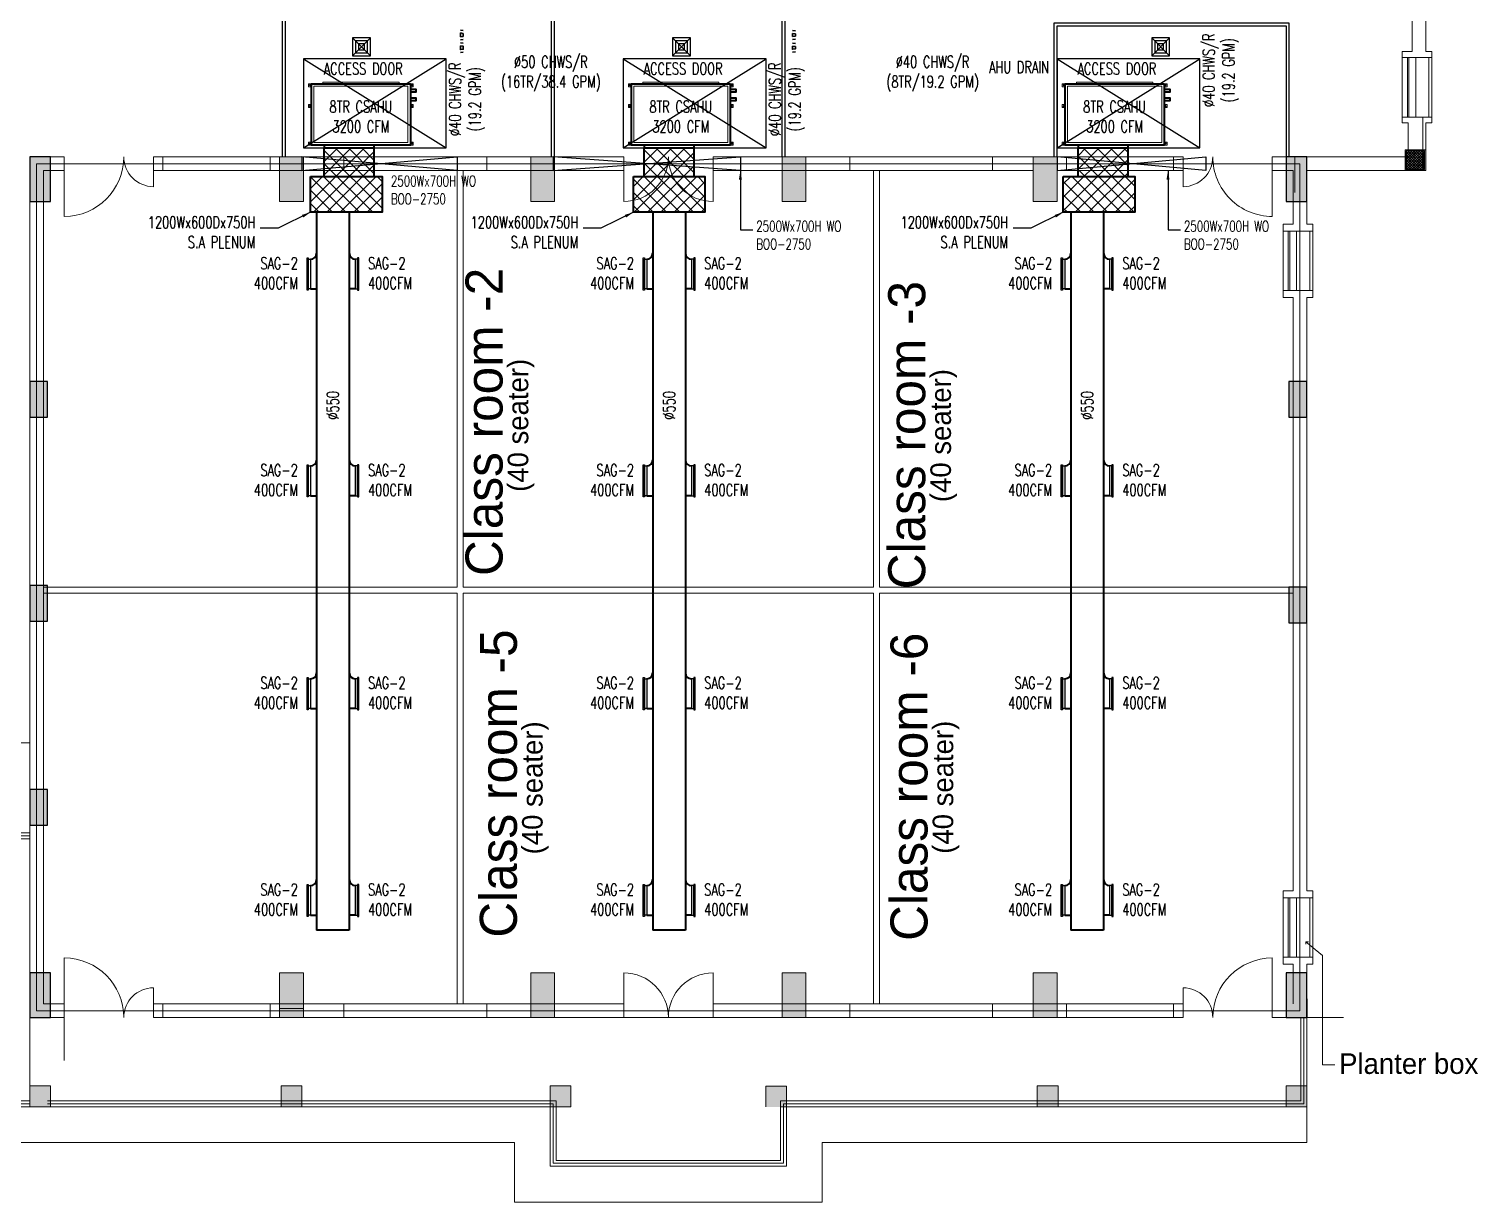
# Model space of a CAD drawing. Header units: millimetres. Extents: x -73373 to 66860, y 1067 to 86496.
# Drawn here: x -44344 to -19993, y 2181 to 21890 of the extents above; entities that cross this region are included whole.
import ezdxf

# ---------------------------------------------------------------- set-up
doc = ezdxf.new("R2010")
doc.units = ezdxf.units.MM
doc.header["$LTSCALE"] = 500
for name, pattern in [('1', [0]), ('DASHED', [19.05, 12.7, -6.35]), ('HIDDEN', [9.525, 6.35, -3.175]), ('HIDDEN2', [4.7625, 3.175, -1.5875])]:
    doc.linetypes.add(name, pattern=pattern)
doc.layers.get('0').update_dxf_attribs({"lineweight": 18})
for name, color, linetype, lineweight, true_color in [('101.VL-AC-SA', 7, 'Continuous', 40, 0x7f9fff), ('102.VL-AC-SA_TXT', 7, 'Continuous', 20, 0x0099cc), ('122.VL-AC-SPRT', 7, 'Continuous', 20, 0x994c4c), ('130.VL-AC-CHW_S_S', 3, 'Continuous', 35, 0x00ff00), ('131.VL-AC-CHW-S_R', 7, 'HIDDEN', 35, 0x3f7f5f), ('132.VL-AC-CHW-S_TXT', 7, 'Continuous', 20, 0x007f3f), ('601.VL-MEP-EQPT', 5, 'Continuous', 40, 0x0000ff), ('702.VL-RCP-AP', 1, 'Continuous', 25, 0xff0000), ('704.VL-RCP-RAT', 7, 'Continuous', 25, 0x0066cc), ('705.VL-RCP-SAT', 7, 'HIDDEN2', 25, 0x7fbfff), ('801.VL-BW-ACOSTIC', 7, 'Continuous', 13, 0x992600), ('COLUMN', 7, 'Continuous', 13, 0x848484), ('FURNIT', 7, 'Continuous', 13, 0x848484), ('STEPS', 7, 'Continuous', 13, 0x848484), ('STRUCTURES', 7, 'Continuous', 13, 0x848484), ('wall', 7, 'Continuous', 13, 0x848484), ('window', 7, 'Continuous', 13, 0x848484), ('window 2', 7, '1', 13, 0x848484)]:
    doc.layers.add(name, color=color, linetype=linetype, lineweight=lineweight, true_color=true_color)
doc.layers.add('cvl', color=7, linetype='Continuous')
doc.styles.add('QCADDimTextStyle', font='txt')
doc.styles.add('textstyle106', font='romans', dxfattribs={"width": 0.7})
doc.styles.add('textstyle107', font='romans', dxfattribs={"width": 0.7})
doc.styles.add('textstyle108', font='romans', dxfattribs={"width": 0.7})
doc.styles.add('textstyle109', font='romans', dxfattribs={"width": 0.7})
doc.styles.add('textstyle110', font='romans', dxfattribs={"width": 0.7})
doc.styles.add('textstyle111', font='romans', dxfattribs={"width": 0.7})
doc.styles.add('textstyle112', font='romans', dxfattribs={"width": 0.7})
doc.styles.add('textstyle113', font='romans', dxfattribs={"width": 0.7})
doc.styles.add('textstyle114', font='romans', dxfattribs={"width": 0.7})
doc.styles.add('textstyle115', font='romans', dxfattribs={"width": 0.7})
doc.styles.add('textstyle116', font='romans', dxfattribs={"width": 0.7})
doc.styles.add('textstyle117', font='romans', dxfattribs={"width": 0.7})
doc.styles.add('textstyle118', font='romans', dxfattribs={"width": 0.7})
doc.styles.add('textstyle119', font='romans', dxfattribs={"width": 0.7})
doc.styles.add('textstyle120', font='romans', dxfattribs={"width": 0.7})
doc.styles.add('textstyle121', font='romans', dxfattribs={"width": 0.7})
doc.styles.add('textstyle122', font='romans', dxfattribs={"width": 0.7})
doc.styles.add('textstyle123', font='romans', dxfattribs={"width": 0.7})
doc.styles.add('textstyle124', font='romans', dxfattribs={"width": 0.7})
doc.styles.add('textstyle125', font='romans', dxfattribs={"width": 0.7})
doc.styles.add('textstyle126', font='romans', dxfattribs={"width": 0.7})
doc.styles.add('textstyle127', font='romans', dxfattribs={"width": 0.7})
doc.styles.add('textstyle128', font='romans', dxfattribs={"width": 0.7})
doc.styles.add('textstyle129', font='romans', dxfattribs={"width": 0.7})
doc.styles.add('textstyle130', font='romans', dxfattribs={"width": 0.7})
doc.styles.add('textstyle131', font='romans', dxfattribs={"width": 0.7})
doc.styles.add('textstyle132', font='romans', dxfattribs={"width": 0.7})
doc.styles.add('textstyle161', font='')
doc.styles.add('textstyle162', font='')
doc.styles.add('textstyle163', font='')
doc.styles.add('textstyle164', font='')
doc.styles.add('textstyle167', font='')
doc.styles.add('textstyle168', font='')
doc.styles.add('textstyle169', font='')
doc.styles.add('textstyle170', font='')
doc.styles.add('textstyle199', font='')
doc.styles.add('textstyle239', font='romans', dxfattribs={"width": 0.7})
doc.styles.add('textstyle240', font='romans', dxfattribs={"width": 0.7})
doc.styles.add('textstyle242', font='romans', dxfattribs={"width": 0.7})
doc.styles.add('textstyle243', font='romans', dxfattribs={"width": 0.7})
doc.styles.add('textstyle245', font='romans', dxfattribs={"width": 0.7})
doc.styles.add('textstyle246', font='romans', dxfattribs={"width": 0.7})
doc.styles.add('textstyle279', font='romans', dxfattribs={"width": 0.7})
doc.styles.add('textstyle280', font='romans', dxfattribs={"width": 0.7})
doc.styles.add('textstyle281', font='romans', dxfattribs={"width": 0.7})
doc.styles.add('textstyle282', font='romans', dxfattribs={"width": 0.7})
doc.styles.add('textstyle283', font='romans', dxfattribs={"width": 0.7})
doc.styles.add('textstyle289', font='romans', dxfattribs={"width": 0.7})
doc.styles.add('textstyle290', font='romans', dxfattribs={"width": 0.7})
doc.styles.add('textstyle291', font='romans', dxfattribs={"width": 0.7})
doc.styles.add('textstyle309', font='romans', dxfattribs={"width": 0.7})
doc.styles.add('textstyle310', font='romans', dxfattribs={"width": 0.7})
doc.styles.add('textstyle311', font='romans', dxfattribs={"width": 0.7})
doc.styles.add('textstyle316', font='romans', dxfattribs={"width": 0.7})
doc.styles.get('textstyle161').set_extended_font_data('SuperFrench')
doc.styles.get('textstyle162').set_extended_font_data('SuperFrench')
doc.styles.get('textstyle163').set_extended_font_data('SuperFrench')
doc.styles.get('textstyle164').set_extended_font_data('SuperFrench')
doc.styles.get('textstyle167').set_extended_font_data('SuperFrench')
doc.styles.get('textstyle168').set_extended_font_data('SuperFrench')
doc.styles.get('textstyle169').set_extended_font_data('SuperFrench')
doc.styles.get('textstyle170').set_extended_font_data('SuperFrench')
doc.styles.get('textstyle199').set_extended_font_data('SuperFrench')
doc.dimstyles.new('QCADDimStyle', dxfattribs={"dimtxt": 200, "dimasz": 150, "dimexe": 50, "dimexo": 150, "dimgap": 40, "dimtad": 1, "dimtoh": 1, "dimdec": 4, "dimzin": 0, "dimdsep": 46, "dimtxsty": 'QCADDimTextStyle', "dimcen": 0.09, "dimadec": 0, "dimazin": 0, "dimtfac": 1, "dimtdec": 4, "dimtofl": 0, "dimtmove": 0, "dimatfit": 3, "dimfxl": 1, "dimtolj": 1, "dimtzin": 0, "dimarcsym": 0})

# ---------------------------------------------------------------- blocks, each defined once
blk = doc.blocks.new('A$C7364536D')
at = {"linetype": 'Continuous'}
blk.add_hatch(color=256, dxfattribs=at).paths.add_polyline_path([(750, 0), (750, 350), (0, 350), (0, 0)], flags=0)
at = {"layer": 'COLUMN', "linetype": 'Continuous', "lineweight": 25}
blk.add_lwpolyline([(750, 0), (750, 350), (0, 350), (0, 0)], close=True, dxfattribs=at)
blk = doc.blocks.new('A$C0D7B1491')
at = {"layer": 'wall', "linetype": 'Continuous'}
blk.add_hatch(color=256, dxfattribs=at).paths.add_polyline_path([(300, 600), (0, 600), (0, 0), (300, 0)], flags=0)
at = {"linetype": 'Continuous'}
blk.add_lwpolyline([(300, 600), (300, 0), (0, 0), (0, 600), (300, 600)], dxfattribs=at)
at = {"layer": 'COLUMN', "linetype": 'Continuous', "lineweight": 25}
blk.add_lwpolyline([(300, 600), (0, 600), (0, 0), (300, 0)], close=True, dxfattribs=at)
at = {"layer": 'COLUMN', "linetype": 'Continuous', "lineweight": 20}
blk.add_lwpolyline([(300, 600), (0, 600), (0, 0), (300, 0)], close=True, dxfattribs=at)
blk = doc.blocks.new('AH-3-08')
at = {"lineweight": 9}
for points in [[(-80, 61), (-30, 61), (-30, 111), (-80, 111)], [(270, 61), (320, 61), (320, 111), (270, 111)], [(900, 61), (950, 61), (950, 111), (900, 111)], [(-80, -1600), (-30, -1600), (-30, -1650), (-80, -1650)], [(270, -1600), (320, -1600), (320, -1650), (270, -1650)], [(900, -1600), (950, -1600), (950, -1650), (900, -1650)]]:
    blk.add_lwpolyline(points, close=True, dxfattribs=at)
for points in [[(-80, 61), (950, 61), (950, -1600), (-80, -1600)], [(16, 61), (56, 61), (56, 161), (16, 161)], [(164, 61), (204, 61), (204, 161), (164, 161)], [(950, -1385), (1000, -1385), (1000, -545), (950, -545)]]:
    blk.add_lwpolyline(points, close=True)
at = {"lineweight": 5}
blk.add_lwpolyline([(-40, 21), (910, 21), (910, -1560), (-40, -1560)], close=True, dxfattribs=at)
at = {"color": 253, "lineweight": 5, "true_color": 0xadadad}
blk.add_lwpolyline([(-105, -129), (-80, -129), (-80, -1410), (-105, -1410)], close=True, dxfattribs=at)
at = {"lineweight": 9}
for centre in [(-55, 86), (295, 86), (925, 86), (-55, -1625), (295, -1625), (925, -1625)]:
    blk.add_circle(centre, 9.49, dxfattribs=at)
blk = doc.blocks.new('SAD12')
for p, q in [((150, 150), (-150, -150)), ((-150, 150), (150, -150))]:
    blk.add_line(p, q)
blk.add_lwpolyline([(-150, -150), (150, -150), (150, 150), (-150, 150)], close=True)
at = {"color": 5, "true_color": 0x0000ff}
for points in [[(-100, -100), (100, -100), (100, 100), (-100, 100)], [(-50, -50), (50, -50), (50, 50), (-50, 50)]]:
    blk.add_lwpolyline(points, close=True, dxfattribs=at)

msp = doc.modelspace()

# ---------------------------------------------------------------- hatches: boundary and pattern name
at = {"linetype": 'Continuous', "lineweight": 13}
for points in [[(-40133, 19741), (-39733, 19741), (-39733, 18991), (-40133, 18991)], [(-35911, 19741), (-35511, 19741), (-35511, 18991), (-35911, 18991)], [(-31689, 19741), (-31289, 19741), (-31289, 18991), (-31689, 18991)], [(-27467, 19741), (-27067, 19741), (-27067, 18991), (-27467, 18991)], [(-40133, 6031), (-39733, 6031), (-39733, 5281), (-40133, 5281)], [(-35911, 6031), (-35511, 6031), (-35511, 5281), (-35911, 5281)], [(-31689, 6031), (-31289, 6031), (-31289, 5281), (-31689, 5281)], [(-27467, 6031), (-27067, 6031), (-27067, 5281), (-27467, 5281)]]:
    msp.add_hatch(color=256, dxfattribs=at).paths.add_polyline_path(points, flags=0)
at = {"layer": '801.VL-BW-ACOSTIC'}
h = msp.add_hatch(dxfattribs=at)
h.set_pattern_fill('ANSI37', color=256, scale=50, style=0, pattern_type=0)
h.paths.add_polyline_path([(-39381, 19891), (-38541, 19891), (-38541, 19411), (-39381, 19411)], flags=0)
h.paths.add_polyline_path([(-39611, 19411), (-38411, 19411), (-38411, 18811), (-39611, 18811)], flags=0)
h = msp.add_hatch(dxfattribs=at)
h.set_pattern_fill('ANSI37', color=256, scale=50, style=0, pattern_type=0)
h.paths.add_polyline_path([(-34006, 19891), (-33166, 19891), (-33166, 19411), (-34006, 19411)], flags=0)
h.paths.add_polyline_path([(-34186, 19411), (-32986, 19411), (-32986, 18811), (-34186, 18811)], flags=0)
h = msp.add_hatch(dxfattribs=at)
h.set_pattern_fill('ANSI37', color=256, scale=50, style=0, pattern_type=0)
h.paths.add_polyline_path([(-25762, 19411), (-26962, 19411), (-26962, 18811), (-25762, 18811)], flags=0)
h.paths.add_polyline_path([(-25875, 19891), (-26715, 19891), (-26715, 19411), (-25875, 19411)], flags=0)
at = {"layer": 'STRUCTURES', "linetype": 'Continuous', "lineweight": 13}
h = msp.add_hatch(color=256, dxfattribs=at)
h.paths.add_polyline_path([(-20870, 19861), (-20870, 19511), (-21220, 19511), (-21220, 19811), (-21220, 19861), (-21220, 19861)], flags=0)
h.paths.add_polyline_path([(-21220, 19861), (-21220, 19861), (-20920, 19861), (-20920, 19861)], flags=0)
h.paths.add_polyline_path([(-21120, 19511), (-21120, 19511), (-21180, 19511), (-21180, 19511)], flags=0)
h = msp.add_hatch(dxfattribs=at)
h.set_pattern_fill('ANSI37', color=256, scale=250, style=0, pattern_type=0)
h.set_pattern_definition([(45, (-1435548.878, 403035.93), (-22.0970869, 22.0970869), []), (135, (-1435548.878, 403035.93), (-22.0970869, -22.0970869), [])])
h.paths.add_polyline_path([(-20890, 19841), (-21200, 19841), (-21200, 19531), (-20890, 19531)], flags=0)
h = msp.add_hatch(dxfattribs=at)
h.set_pattern_fill('ANSI37', color=256, scale=250, style=0, pattern_type=0)
h.set_pattern_definition([(45, (-1435548.88, 403035.786), (-22.0970869, 22.0970869), []), (135, (-1435548.88, 403035.786), (-22.0970869, -22.0970869), [])])
h.paths.add_polyline_path([(-20890, 19841), (-21200, 19841), (-21200, 19531), (-20890, 19531)], flags=0)
h = msp.add_hatch(color=256, dxfattribs=at)
h.paths.add_polyline_path([(-43980, 4131), (-43980, 3781), (-44330, 3781), (-44330, 4081), (-44330, 4131), (-44330, 4131)], flags=0)
h.paths.add_polyline_path([(-44330, 4131), (-44330, 4131), (-44030, 4131), (-44030, 4131)], flags=0)
h.paths.add_polyline_path([(-44230, 3781), (-44230, 3781), (-44290, 3781), (-44290, 3781)], flags=0)
h = msp.add_hatch(color=256, dxfattribs=at)
h.paths.add_polyline_path([(-39758, 4131), (-39758, 3781), (-40108, 3781), (-40108, 4081), (-40108, 4131), (-40108, 4131)], flags=0)
h.paths.add_polyline_path([(-40108, 4131), (-40108, 4131), (-39808, 4131), (-39808, 4131)], flags=0)
h.paths.add_polyline_path([(-40008, 3781), (-40008, 3781), (-40068, 3781), (-40068, 3781)], flags=0)
h = msp.add_hatch(color=256, dxfattribs=at)
h.paths.add_polyline_path([(-35236, 4131), (-35236, 3781), (-35586, 3781), (-35586, 4081), (-35586, 4131), (-35586, 4131)], flags=0)
h.paths.add_polyline_path([(-35586, 4131), (-35586, 4131), (-35286, 4131), (-35286, 4131)], flags=0)
h.paths.add_polyline_path([(-35486, 3781), (-35486, 3781), (-35546, 3781), (-35546, 3781)], flags=0)
h = msp.add_hatch(color=256, dxfattribs=at)
h.paths.add_polyline_path([(-31614, 4130), (-31614, 3780), (-31964, 3780), (-31964, 4080), (-31964, 4130), (-31964, 4130)], flags=0)
h.paths.add_polyline_path([(-31964, 4130), (-31964, 4130), (-31664, 4130), (-31664, 4130)], flags=0)
h.paths.add_polyline_path([(-31864, 3780), (-31864, 3781), (-31924, 3781), (-31924, 3780)], flags=0)
h = msp.add_hatch(color=256, dxfattribs=at)
h.paths.add_polyline_path([(-27050, 4131), (-27050, 3781), (-27400, 3781), (-27400, 4081), (-27400, 4131), (-27400, 4131)], flags=0)
h.paths.add_polyline_path([(-27400, 4131), (-27400, 4131), (-27100, 4131), (-27100, 4131)], flags=0)
h.paths.add_polyline_path([(-27300, 3781), (-27300, 3781), (-27360, 3781), (-27360, 3781)], flags=0)
h = msp.add_hatch(color=256, dxfattribs=at)
h.paths.add_polyline_path([(-22870, 4131), (-22870, 3781), (-23220, 3781), (-23220, 4081), (-23220, 4131), (-23220, 4131)], flags=0)
h.paths.add_polyline_path([(-23220, 4131), (-23220, 4131), (-22920, 4131), (-22920, 4131)], flags=0)
h.paths.add_polyline_path([(-23120, 3781), (-23120, 3781), (-23180, 3781), (-23180, 3781)], flags=0)
at = {"layer": 'window', "lineweight": 13}
for points in [[(-20870, 19861), (-21220, 19861), (-21220, 19511), (-20870, 19511)], [(-43980, 4131), (-44330, 4131), (-44330, 3781), (-43980, 3781)], [(-39758, 4131), (-40108, 4131), (-40108, 3781), (-39758, 3781)], [(-35236, 4131), (-35586, 4131), (-35586, 3781), (-35236, 3781)], [(-31614, 4130), (-31964, 4130), (-31964, 3780), (-31614, 3780)], [(-27050, 4131), (-27400, 4131), (-27400, 3781), (-27050, 3781)], [(-22870, 4131), (-23220, 4131), (-23220, 3781), (-22870, 3781)]]:
    msp.add_hatch(color=256, dxfattribs=at).paths.add_polyline_path(points, flags=0)

# ---------------------------------------------------------------- linework, layer by layer
at = {"linetype": 'Continuous', "lineweight": 13}
for p, q in [((-43750, 19741), (-43750, 18741)), ((-42250, 19741), (-42250, 19241)), ((-34349, 19741), (-34349, 18991)), ((-32849, 19741), (-32849, 18991)), ((-24950, 19741), (-24950, 19241)), ((-23450, 19741), (-23450, 18741)), ((-22870, 19741), (-22870, 19424)), ((-43750, 5281), (-43750, 6281)), ((-23450, 5281), (-23450, 6281)), ((-34349, 5281), (-34349, 6031)), ((-32849, 5281), (-32849, 6031)), ((-42250, 5281), (-42250, 5781)), ((-24950, 5281), (-24950, 5781)), ((-22863, 5279), (-22864, 5596))]:
    msp.add_line(p, q, dxfattribs=at)
for centre, radius, start, end in [((-43750, 19741), 1000, 270, 0), ((-42250, 19741), 500, 180, 270), ((-34349, 19741), 750, 270, 0), ((-32849, 19741), 750, 180, 270), ((-24950, 19741), 500, 270.0016, 0.0016), ((-23450, 19741), 1000, 180.0016, 270.0016), ((-43750, 5281), 1000, 0, 90), ((-23450, 5281), 1000, 89.9984, 179.9984), ((-34349, 5281), 750, 0, 90), ((-32849, 5281), 750, 90, 180), ((-42250, 5281), 500, 90, 180), ((-24950, 5281), 500, 359.9984, 89.9984)]:
    msp.add_arc(centre, radius, start, end, dxfattribs=at)
at = {"layer": '101.VL-AC-SA'}
for p, q in [((-39381, 19411), (-39381, 19891)), ((-38541, 19411), (-38541, 19891)), ((-34006, 19411), (-34006, 19891)), ((-33166, 19411), (-33166, 19891)), ((-26715, 19411), (-26715, 19891)), ((-25875, 19411), (-25875, 19891)), ((-39511, 18811), (-39511, 6748)), ((-38961, 18811), (-38961, 6748)), ((-33861, 18811), (-33861, 6748)), ((-33311, 18811), (-33311, 6748)), ((-26836, 18811), (-26836, 6748)), ((-26286, 18811), (-26286, 6748)), ((-39611, 17523), (-39511, 17523)), ((-38861, 17523), (-38961, 17523)), ((-33961, 17523), (-33861, 17523)), ((-33211, 17523), (-33311, 17523)), ((-26936, 17523), (-26836, 17523)), ((-26186, 17523), (-26286, 17523)), ((-39611, 14048), (-39511, 14048)), ((-38861, 14048), (-38961, 14048)), ((-33961, 14048), (-33861, 14048)), ((-33211, 14048), (-33311, 14048)), ((-26936, 14048), (-26836, 14048)), ((-26186, 14048), (-26286, 14048)), ((-39611, 10473), (-39511, 10473)), ((-38861, 10473), (-38961, 10473)), ((-33961, 10473), (-33861, 10473)), ((-33211, 10473), (-33311, 10473)), ((-26936, 10473), (-26836, 10473)), ((-26186, 10473), (-26286, 10473)), ((-39611, 6998), (-39511, 6998)), ((-38861, 6998), (-38961, 6998)), ((-33961, 6998), (-33861, 6998)), ((-33211, 6998), (-33311, 6998)), ((-26936, 6998), (-26836, 6998)), ((-26186, 6998), (-26286, 6998)), ((-38961, 6748), (-39511, 6748)), ((-33311, 6748), (-33861, 6748)), ((-26286, 6748), (-26836, 6748))]:
    msp.add_line(p, q, dxfattribs=at)
for points in [[(-39611, 19411), (-38411, 19411), (-38411, 18811), (-39611, 18811)], [(-34186, 19411), (-32986, 19411), (-32986, 18811), (-34186, 18811)], [(-26962, 19411), (-25762, 19411), (-25762, 18811), (-26962, 18811)]]:
    msp.add_lwpolyline(points, close=True, dxfattribs=at)
for centre, start, end in [((-39611, 18123), 270, 0), ((-38861, 18123), 180, 270), ((-33961, 18123), 270, 0), ((-33211, 18123), 180, 270), ((-26936, 18123), 270, 0), ((-26186, 18123), 180, 270), ((-39611, 14648), 270, 0), ((-38861, 14648), 180, 270), ((-33961, 14648), 270, 0), ((-33211, 14648), 180, 270), ((-26936, 14648), 270, 0), ((-26186, 14648), 180, 270), ((-39611, 11073), 270, 0), ((-38861, 11073), 180, 270), ((-33961, 11073), 270, 0), ((-33211, 11073), 180, 270), ((-26936, 11073), 270, 0), ((-26186, 11073), 180, 270), ((-39611, 7598), 270, 0), ((-38861, 7598), 180, 270), ((-33961, 7598), 270, 0), ((-33211, 7598), 180, 270), ((-26936, 7598), 270, 0), ((-26186, 7598), 180, 270)]:
    msp.add_arc(centre, 100, start, end, dxfattribs=at)
at = {"layer": '130.VL-AC-CHW_S_S', "color": 253, "true_color": 0xadadad}
for p, q in [((-37095, 21658), (-37045, 21650)), ((-37095, 21493), (-37045, 21500)), ((-31515, 21650), (-31465, 21645)), ((-31515, 21500), (-31465, 21505))]:
    msp.add_line(p, q, dxfattribs=at)
at = {"layer": '130.VL-AC-CHW_S_S'}
for points in [[(-37095, 21608), (-37095, 21543), (-37045, 21550), (-37045, 21600)], [(-31515, 21600), (-31515, 21550), (-31465, 21555), (-31465, 21595)]]:
    msp.add_lwpolyline(points, close=True, dxfattribs=at)
at = {"layer": '131.VL-AC-CHW-S_R', "color": 253, "true_color": 0xadadad}
for p, q in [((-37095, 21873), (-37045, 21865)), ((-37095, 21708), (-37045, 21715)), ((-31515, 21865), (-31465, 21860)), ((-31515, 21715), (-31465, 21720))]:
    msp.add_line(p, q, dxfattribs=at)
at = {"layer": '131.VL-AC-CHW-S_R'}
for points in [[(-37095, 21823), (-37095, 21758), (-37045, 21765), (-37045, 21815)], [(-31515, 21815), (-31515, 21765), (-31465, 21770), (-31465, 21810)]]:
    msp.add_lwpolyline(points, close=True, dxfattribs=at)
at = {"layer": '702.VL-RCP-AP'}
for p, q in [((-39733, 19891), (-37333, 21391)), ((-39733, 21391), (-37333, 19891)), ((-34358, 19891), (-31958, 21391)), ((-34358, 21391), (-31958, 19891)), ((-27067, 19891), (-24667, 21391)), ((-27067, 21391), (-24667, 19891))]:
    msp.add_line(p, q, dxfattribs=at)
for points in [[(-39733, 19891), (-37333, 19891), (-37333, 21391), (-39733, 21391)], [(-34358, 19891), (-31958, 19891), (-31958, 21391), (-34358, 21391)], [(-27067, 19891), (-24667, 19891), (-24667, 21391), (-27067, 21391)]]:
    msp.add_lwpolyline(points, close=True, dxfattribs=at)
at = {"layer": '705.VL-RCP-SAT'}
for points in [[(-39651, 17503), (-39671, 17503), (-39671, 18043), (-39651, 18043)], [(-39611, 17523), (-39651, 17523), (-39651, 18023), (-39611, 18023)], [(-38861, 17523), (-38821, 17523), (-38821, 18023), (-38861, 18023)], [(-38821, 17503), (-38801, 17503), (-38801, 18043), (-38821, 18043)], [(-34001, 17503), (-34021, 17503), (-34021, 18043), (-34001, 18043)], [(-33961, 17523), (-34001, 17523), (-34001, 18023), (-33961, 18023)], [(-33211, 17523), (-33171, 17523), (-33171, 18023), (-33211, 18023)], [(-33171, 17503), (-33151, 17503), (-33151, 18043), (-33171, 18043)], [(-26976, 17503), (-26996, 17503), (-26996, 18043), (-26976, 18043)], [(-26936, 17523), (-26976, 17523), (-26976, 18023), (-26936, 18023)], [(-26186, 17523), (-26146, 17523), (-26146, 18023), (-26186, 18023)], [(-26146, 17503), (-26126, 17503), (-26126, 18043), (-26146, 18043)], [(-39651, 14028), (-39671, 14028), (-39671, 14568), (-39651, 14568)], [(-39611, 14048), (-39651, 14048), (-39651, 14548), (-39611, 14548)], [(-38861, 14048), (-38821, 14048), (-38821, 14548), (-38861, 14548)], [(-38821, 14028), (-38801, 14028), (-38801, 14568), (-38821, 14568)], [(-34001, 14028), (-34021, 14028), (-34021, 14568), (-34001, 14568)], [(-33961, 14048), (-34001, 14048), (-34001, 14548), (-33961, 14548)], [(-33211, 14048), (-33171, 14048), (-33171, 14548), (-33211, 14548)], [(-33171, 14028), (-33151, 14028), (-33151, 14568), (-33171, 14568)], [(-26976, 14028), (-26996, 14028), (-26996, 14568), (-26976, 14568)], [(-26936, 14048), (-26976, 14048), (-26976, 14548), (-26936, 14548)], [(-26186, 14048), (-26146, 14048), (-26146, 14548), (-26186, 14548)], [(-26146, 14028), (-26126, 14028), (-26126, 14568), (-26146, 14568)], [(-39651, 10453), (-39671, 10453), (-39671, 10993), (-39651, 10993)], [(-39611, 10473), (-39651, 10473), (-39651, 10973), (-39611, 10973)], [(-38861, 10473), (-38821, 10473), (-38821, 10973), (-38861, 10973)], [(-38821, 10453), (-38801, 10453), (-38801, 10993), (-38821, 10993)], [(-34001, 10453), (-34021, 10453), (-34021, 10993), (-34001, 10993)], [(-33961, 10473), (-34001, 10473), (-34001, 10973), (-33961, 10973)], [(-33211, 10473), (-33171, 10473), (-33171, 10973), (-33211, 10973)], [(-33171, 10453), (-33151, 10453), (-33151, 10993), (-33171, 10993)], [(-26976, 10453), (-26996, 10453), (-26996, 10993), (-26976, 10993)], [(-26936, 10473), (-26976, 10473), (-26976, 10973), (-26936, 10973)], [(-26186, 10473), (-26146, 10473), (-26146, 10973), (-26186, 10973)], [(-26146, 10453), (-26126, 10453), (-26126, 10993), (-26146, 10993)], [(-39651, 6978), (-39671, 6978), (-39671, 7518), (-39651, 7518)], [(-39611, 6998), (-39651, 6998), (-39651, 7498), (-39611, 7498)], [(-38861, 6998), (-38821, 6998), (-38821, 7498), (-38861, 7498)], [(-38821, 6978), (-38801, 6978), (-38801, 7518), (-38821, 7518)], [(-34001, 6978), (-34021, 6978), (-34021, 7518), (-34001, 7518)], [(-33961, 6998), (-34001, 6998), (-34001, 7498), (-33961, 7498)], [(-33211, 6998), (-33171, 6998), (-33171, 7498), (-33211, 7498)], [(-33171, 6978), (-33151, 6978), (-33151, 7518), (-33171, 7518)], [(-26976, 6978), (-26996, 6978), (-26996, 7518), (-26976, 7518)], [(-26936, 6998), (-26976, 6998), (-26976, 7498), (-26936, 7498)], [(-26186, 6998), (-26146, 6998), (-26146, 7498), (-26186, 7498)], [(-26146, 6978), (-26126, 6978), (-26126, 7518), (-26146, 7518)]]:
    msp.add_lwpolyline(points, close=True, dxfattribs=at)
at = {"layer": 'cvl'}
for p, q in [((-40083, 19741), (-40083, 22141)), ((-40033, 19741), (-40033, 22141)), ((-35561, 19741), (-35561, 22141)), ((-35511, 19741), (-35511, 22141)), ((-31689, 19741), (-31689, 22141)), ((-31639, 19741), (-31639, 22141))]:
    msp.add_line(p, q, dxfattribs=at)
for points in [[(-27117, 19741), (-27117, 21991), (-23170, 21991), (-23170, 19741)], [(-27067, 19741), (-27067, 21941), (-23220, 21941), (-23220, 19741)]]:
    msp.add_lwpolyline(points, dxfattribs=at)
at = {"layer": 'cvl', "linetype": 'DASHED'}
for points in [[(-39758, 19741), (-39758, 19511), (-37150, 19741), (-37150, 19511)], [(-35536, 19741), (-35536, 19511), (-32389, 19741), (-32389, 19511)], [(-27067, 19741), (-27067, 19511), (-24567, 19741), (-24567, 19511)]]:
    msp.add_lwpolyline(points, close=True, dxfattribs=at)
at = {"layer": 'FURNIT', "linetype": 'Continuous', "lineweight": 13}
for p, q in [((-21264, 21411), (-21034, 21411)), ((-21034, 21411), (-21149, 21411)), ((-21270, 20314), (-21270, 20411)), ((-21270, 20411), (-21100, 20411)), ((-20870, 19511), (-20870, 20314)), ((-22870, 19741), (-22870, 18611)), ((-22770, 17496), (-22870, 17496)), ((-22889, 6552), (-22609, 6323)), ((-22889, 6552), (-22844, 6552)), ((-22844, 6552), (-22889, 6552)), ((-22889, 6552), (-22889, 6516)), ((-22770, 6294), (-22870, 6294)), ((-22870, 5281), (-22870, 6179)), ((-22609, 6323), (-22609, 4487)), ((-22609, 4487), (-22398, 4487))]:
    msp.add_line(p, q, dxfattribs=at)
for points in [[(-20820, 21411), (-20820, 20411)], [(-20770, 21411), (-20770, 20411)], [(-22820, 18496), (-22820, 17496)], [(-22770, 18496), (-22770, 17496)], [(-22870, 17381), (-22870, 7409)], [(-22820, 7294), (-22820, 6294)], [(-22770, 7294), (-22770, 6294)]]:
    msp.add_lwpolyline(points, dxfattribs=at)
at = {"layer": 'STEPS', "linetype": 'Continuous', "lineweight": 13}
for p, q in [((-20920, 19511), (-20920, 20411)), ((-22863, 5279), (-22255, 5279))]:
    msp.add_line(p, q, dxfattribs=at)
at = {"layer": 'STRUCTURES', "linetype": 'Continuous', "lineweight": 13}
for p, q in [((-43980, 19741), (-43750, 19741)), ((-23220, 19741), (-23450, 19741)), ((-21220, 19861), (-20920, 19861)), ((-20920, 19861), (-21220, 19861)), ((-20920, 19861), (-21220, 19861)), ((-21220, 19861), (-20920, 19861)), ((-20870, 19861), (-21220, 19861)), ((-21220, 19861), (-21220, 19511)), ((-20870, 19861), (-21220, 19861)), ((-21220, 19511), (-21220, 19811)), ((-21220, 19811), (-21220, 19511)), ((-21220, 19811), (-21220, 19511)), ((-21220, 19511), (-21220, 19811)), ((-20890, 19841), (-21200, 19841)), ((-21200, 19841), (-21200, 19531)), ((-20890, 19531), (-20890, 19841)), ((-20870, 19511), (-20870, 19861)), ((-20870, 19511), (-20870, 19861)), ((-20870, 19811), (-20870, 19511)), ((-20870, 19511), (-20870, 19811)), ((-20870, 19511), (-20870, 19811)), ((-20870, 19811), (-20870, 19511)), ((-20870, 19811), (-20870, 19511)), ((-20870, 19511), (-20870, 19811)), ((-20870, 19511), (-20870, 19811)), ((-20870, 19811), (-20870, 19511)), ((-21220, 19511), (-20870, 19511)), ((-20920, 19511), (-21220, 19511)), ((-21220, 19511), (-20920, 19511)), ((-21220, 19511), (-20920, 19511)), ((-21220, 19511), (-20920, 19511)), ((-20920, 19511), (-21220, 19511)), ((-21220, 19511), (-20920, 19511)), ((-21220, 19511), (-20870, 19511)), ((-21200, 19531), (-20890, 19531)), ((-21180, 19511), (-21120, 19511)), ((-21180, 19511), (-21120, 19511)), ((-21180, 19511), (-21120, 19511)), ((-21180, 19511), (-21120, 19511)), ((-21117, 19511), (-21087, 19511)), ((-21117, 19511), (-21087, 19511)), ((-43750, 5281), (-43750, 4556)), ((-35711, 5281), (-31489, 5281)), ((-31489, 5281), (-33600, 5281)), ((-23220, 5281), (-23450, 5281)), ((-44330, 4131), (-44030, 4131)), ((-44030, 4131), (-44330, 4131)), ((-44030, 4131), (-44330, 4131)), ((-44330, 4131), (-44030, 4131)), ((-43980, 4131), (-44330, 4131)), ((-44330, 4131), (-44330, 3781)), ((-43980, 3781), (-43980, 4131)), ((-43980, 4081), (-43980, 3781)), ((-43980, 3781), (-43980, 4081)), ((-43980, 3781), (-43980, 4081)), ((-43980, 4081), (-43980, 3781)), ((-40108, 4131), (-39808, 4131)), ((-39808, 4131), (-40108, 4131)), ((-39808, 4131), (-40108, 4131)), ((-40108, 4131), (-39808, 4131)), ((-39758, 4131), (-40108, 4131)), ((-40108, 4131), (-40108, 3781)), ((-39758, 3781), (-39758, 4131)), ((-35236, 4131), (-35586, 4131)), ((-35586, 4131), (-35586, 3781)), ((-35586, 3781), (-35586, 4081)), ((-35586, 4081), (-35586, 3781)), ((-35586, 4081), (-35586, 3781)), ((-35586, 3781), (-35586, 4081)), ((-35236, 3781), (-35236, 4131)), ((-35236, 4081), (-35236, 3781)), ((-35236, 3781), (-35236, 4081)), ((-35236, 3781), (-35236, 4081)), ((-35236, 4081), (-35236, 3781)), ((-31964, 4130), (-31664, 4130)), ((-31664, 4130), (-31964, 4130)), ((-31664, 4130), (-31964, 4130)), ((-31964, 4130), (-31664, 4130)), ((-31614, 4130), (-31964, 4130)), ((-31964, 4130), (-31964, 3780)), ((-31964, 3780), (-31964, 4080)), ((-31964, 4080), (-31964, 3780)), ((-31964, 4080), (-31964, 3780)), ((-31964, 3780), (-31964, 4080)), ((-31614, 3780), (-31614, 4130)), ((-31614, 4080), (-31614, 3780)), ((-31614, 3780), (-31614, 4080)), ((-31614, 3780), (-31614, 4080)), ((-31614, 4080), (-31614, 3780)), ((-27400, 4131), (-27100, 4131)), ((-27100, 4131), (-27400, 4131)), ((-27100, 4131), (-27400, 4131)), ((-27400, 4131), (-27100, 4131)), ((-27050, 4131), (-27400, 4131)), ((-27400, 4131), (-27400, 3781)), ((-27400, 3781), (-27400, 4081)), ((-27400, 4081), (-27400, 3781)), ((-27400, 4081), (-27400, 3781)), ((-27400, 3781), (-27400, 4081)), ((-27050, 3781), (-27050, 4131)), ((-27050, 4081), (-27050, 3781)), ((-27050, 3781), (-27050, 4081)), ((-27050, 3781), (-27050, 4081)), ((-27050, 4081), (-27050, 3781)), ((-23220, 4131), (-22920, 4131)), ((-22920, 4131), (-23220, 4131)), ((-22920, 4131), (-23220, 4131)), ((-23220, 4131), (-22920, 4131)), ((-22870, 4131), (-23220, 4131)), ((-23220, 4131), (-23220, 3781)), ((-23220, 3781), (-23220, 4081)), ((-23220, 4081), (-23220, 3781)), ((-23220, 4081), (-23220, 3781)), ((-23220, 3781), (-23220, 4081)), ((-44330, 3781), (-43980, 3781)), ((-35286, 3781), (-35586, 3781)), ((-35586, 3781), (-35286, 3781)), ((-35586, 3781), (-35286, 3781)), ((-35586, 3781), (-35286, 3781)), ((-35286, 3781), (-35586, 3781)), ((-35586, 3781), (-35286, 3781)), ((-35586, 3781), (-35236, 3781)), ((-31707, 3781), (-31664, 3781)), ((-31664, 3780), (-31707, 3780)), ((-31707, 3780), (-31664, 3780)), ((-31707, 3780), (-31664, 3780)), ((-31664, 3780), (-31707, 3780)), ((-31707, 3780), (-31664, 3780)), ((-31707, 3780), (-31614, 3780)), ((-31667, 3781), (-31607, 3781)), ((-31667, 3781), (-31607, 3781)), ((-31667, 3781), (-31607, 3781)), ((-31667, 3781), (-31607, 3781)), ((-27100, 3781), (-27400, 3781)), ((-27400, 3781), (-27100, 3781)), ((-27400, 3781), (-27100, 3781)), ((-27400, 3781), (-27100, 3781)), ((-27100, 3781), (-27400, 3781)), ((-27400, 3781), (-27100, 3781)), ((-27400, 3781), (-27050, 3781)), ((-22920, 3781), (-23220, 3781)), ((-23220, 3781), (-22920, 3781)), ((-23220, 3781), (-22920, 3781)), ((-23220, 3781), (-22920, 3781)), ((-22920, 3781), (-23220, 3781)), ((-23220, 3781), (-22920, 3781)), ((-23220, 3781), (-22870, 3781))]:
    msp.add_line(p, q, dxfattribs=at)
for points in [[(-39733, 19741), (-40133, 19741), (-40133, 18991), (-39733, 18991)], [(-35511, 19741), (-35911, 19741), (-35911, 18991), (-35511, 18991)], [(-31289, 19741), (-31689, 19741), (-31689, 18991), (-31289, 18991)], [(-27067, 19741), (-27467, 19741), (-27467, 18991), (-27067, 18991)], [(-21220, 19511), (-20870, 19511), (-20870, 19861), (-21220, 19861)], [(-21220, 19511), (-20870, 19511), (-20870, 19861), (-21220, 19861)], [(-20870, 19511), (-21220, 19511), (-21220, 19861), (-20870, 19861)], [(-20870, 19511), (-20870, 19861), (-21220, 19861), (-21220, 19511)], [(-39733, 6031), (-40133, 6031), (-40133, 5281), (-39733, 5281)], [(-40133, 6031), (-39733, 6031), (-39733, 5281), (-40133, 5281)], [(-35511, 6031), (-35911, 6031), (-35911, 5281), (-35511, 5281)], [(-31289, 6031), (-31689, 6031), (-31689, 5281), (-31289, 5281)], [(-27067, 6031), (-27467, 6031), (-27467, 5281), (-27067, 5281)], [(-40108, 4131), (-39758, 4131), (-39758, 3781), (-40108, 3781)]]:
    msp.add_lwpolyline(points, close=True, dxfattribs=at)
at = {"layer": 'wall', "linetype": 'Continuous', "lineweight": 13}
for p, q in [((-21100, 21511), (-21100, 22528)), ((-20870, 21511), (-20870, 22528)), ((-21270, 21411), (-21270, 21511)), ((-21270, 21511), (-21100, 21511)), ((-20770, 21511), (-20870, 21511)), ((-20770, 21411), (-20770, 21511)), ((-21100, 21411), (-21270, 21411)), ((-21100, 21411), (-20870, 21411)), ((-20870, 21411), (-20770, 21411)), ((-21270, 20411), (-20870, 20411)), ((-21270, 20311), (-21270, 20411)), ((-21270, 20311), (-21170, 20311)), ((-21170, 19811), (-21170, 20311)), ((-20770, 20411), (-20870, 20411)), ((-20870, 19511), (-20870, 20314)), ((-20870, 20311), (-20870, 20314)), ((-20870, 20311), (-20770, 20311)), ((-20770, 20311), (-20770, 20411)), ((-44330, 19741), (-43750, 19741)), ((-44330, 19141), (-44330, 19741)), ((-44330, 19741), (-44330, 19591)), ((-43750, 19741), (-43750, 19141)), ((-42092, 19741), (-42250, 19741)), ((-42250, 19741), (-42250, 19511)), ((-42092, 19511), (-42092, 19741)), ((-42092, 19741), (-42092, 19511)), ((-40133, 19741), (-40292, 19741)), ((-40292, 19741), (-40292, 19511)), ((-40292, 19741), (-40292, 19511)), ((-39050, 19741), (-39050, 19511)), ((-36650, 19741), (-36650, 19511)), ((-30550, 19741), (-30550, 19511)), ((-28150, 19741), (-28150, 19511)), ((-26909, 19741), (-26909, 19511)), ((-25109, 19741), (-24950, 19741)), ((-25109, 19511), (-25109, 19741)), ((-25109, 19741), (-25109, 19511)), ((-24950, 19741), (-24950, 19511)), ((-23450, 19741), (-22870, 19741)), ((-23450, 19741), (-23450, 19141)), ((-23070, 19741), (-23070, 19141)), ((-22870, 19741), (-22870, 19141)), ((-22870, 19741), (-21170, 19741)), ((-42250, 19511), (-42092, 19511)), ((-40292, 19511), (-40133, 19511)), ((-37150, 12511), (-37150, 19511)), ((-37050, 12511), (-37050, 19511)), ((-30150, 12511), (-30150, 19511)), ((-30050, 12511), (-30050, 19511)), ((-24950, 19511), (-25109, 19511)), ((-22870, 19511), (-20870, 19511)), ((-23270, 18496), (-23270, 18611)), ((-23270, 18611), (-23100, 18611)), ((-22770, 18611), (-22870, 18611)), ((-22770, 18496), (-22770, 18611)), ((-23100, 18496), (-23270, 18496)), ((-22870, 18496), (-23100, 18496)), ((-22870, 18496), (-22770, 18496)), ((-23100, 17496), (-23270, 17496)), ((-23270, 17496), (-23270, 17381)), ((-23270, 17381), (-23100, 17381)), ((-22770, 17496), (-23100, 17496)), ((-22870, 17381), (-22770, 17381)), ((-22770, 17381), (-22770, 17496)), ((-44100, 12511), (-37150, 12511)), ((-37050, 12511), (-30150, 12511)), ((-30050, 12511), (-23100, 12511)), ((-44100, 12411), (-37150, 12411)), ((-37150, 5511), (-37150, 12411)), ((-37050, 5511), (-37050, 12411)), ((-37050, 12411), (-30150, 12411)), ((-30150, 5511), (-30150, 12411)), ((-30050, 5511), (-30050, 12411)), ((-30050, 12411), (-23100, 12411)), ((-44330, 10012), (-44330, 10012)), ((-44330, 9782), (-44330, 9782)), ((-54104, 8281), (-44330, 8282)), ((-46860, 8382), (-44330, 8382)), ((-46860, 8332), (-44330, 8332)), ((-44330, 8382), (-45646, 8382)), ((-23270, 7294), (-23270, 7409)), ((-23270, 7409), (-23100, 7409)), ((-22770, 7409), (-22870, 7409)), ((-22770, 7294), (-22770, 7409)), ((-23100, 7294), (-23270, 7294)), ((-22870, 7294), (-23100, 7294)), ((-22870, 7294), (-23100, 7294)), ((-22870, 7294), (-22770, 7294)), ((-23100, 6294), (-23270, 6294)), ((-23270, 6294), (-23270, 6179)), ((-23270, 6179), (-23100, 6179)), ((-22870, 6294), (-23100, 6294)), ((-22870, 6294), (-23100, 6294)), ((-22770, 6294), (-23100, 6294)), ((-22870, 6179), (-22770, 6179)), ((-22770, 6179), (-22770, 6294)), ((-23450, 5281), (-23450, 5881)), ((-43980, 5511), (-43750, 5511)), ((-42250, 5281), (-42250, 5511)), ((-42250, 5511), (-42092, 5511)), ((-42092, 5511), (-42092, 5281)), ((-42092, 5281), (-42092, 5511)), ((-40292, 5281), (-40292, 5511)), ((-40292, 5511), (-40133, 5511)), ((-40292, 5281), (-40292, 5511)), ((-40133, 5431), (-39733, 5431)), ((-39050, 5511), (-39050, 5281)), ((-36650, 5511), (-36650, 5281)), ((-30550, 5511), (-30550, 5281)), ((-28150, 5511), (-28150, 5281)), ((-26909, 5281), (-26909, 5511)), ((-24950, 5511), (-25109, 5511)), ((-25109, 5511), (-25109, 5281)), ((-25109, 5281), (-25109, 5511)), ((-24950, 5281), (-24950, 5511)), ((-44330, 5281), (-44330, 3781)), ((-43980, 5281), (-43750, 5281)), ((-43980, 5281), (-43750, 5281)), ((-42092, 5281), (-42250, 5281)), ((-40133, 5281), (-40292, 5281)), ((-40133, 5281), (-39733, 5281)), ((-25109, 5281), (-24950, 5281)), ((-22870, 5281), (-22870, 3781)), ((-35586, 3781), (-44280, 3781)), ((-44155, 3781), (-39933, 3781)), ((-35586, 3781), (-35586, 2781)), ((-22870, 3781), (-31614, 3781)), ((-31614, 2781), (-31614, 3781)), ((-35586, 2781), (-31614, 2781))]:
    msp.add_line(p, q, dxfattribs=at)
at = {"layer": 'wall', "linetype": 'HIDDEN', "lineweight": 13, "ltscale": 1250}
msp.add_line((-46330, 9897), (-44330, 9897), dxfattribs=at)
at = {"layer": 'wall', "linetype": 'Continuous', "lineweight": 13}
for points in [[(-44330, 10012), (-44330, 19741), (-43750, 19741)], [(-40133, 19741), (-39050, 19741)], [(-36650, 19741), (-34349, 19741)], [(-32849, 19741), (-30550, 19741)], [(-28150, 19741), (-26909, 19741), (-26909, 19511)], [(-23450, 19741), (-22870, 19741), (-22870, 18611)], [(-43930, 5511), (-44100, 5511), (-44100, 19511), (-43750, 19511)], [(-40133, 19511), (-39050, 19511)], [(-37158, 19511), (-37042, 19511)], [(-36650, 19511), (-34349, 19511)], [(-32849, 19511), (-30550, 19511)], [(-30158, 19511), (-30042, 19511)], [(-28150, 19511), (-27467, 19511)], [(-27067, 19511), (-26909, 19511)], [(-23450, 19511), (-23100, 19511), (-23100, 18611)], [(-23100, 17381), (-23100, 7409)], [(-22870, 17381), (-22870, 7409)], [(-43930, 5281), (-44330, 5281), (-44330, 10012)], [(-39933, 3781), (-47210, 3781), (-47210, 8282)], [(-47130, 8282), (-47130, 3831), (-44330, 3831)], [(-47080, 8282), (-47080, 3881), (-44330, 3881)], [(-22870, 6179), (-22870, 3781), (-31614, 3781), (-31614, 2781), (-35586, 2781), (-35586, 3781), (-44330, 3781), (-44330, 8282), (-44370, 8282)], [(-22870, 6179), (-22870, 5281), (-23270, 5281)], [(-23100, 6179), (-23100, 5511)], [(-39050, 5511), (-40133, 5511)], [(-37042, 5511), (-37158, 5511)], [(-34349, 5511), (-36650, 5511)], [(-30550, 5511), (-32849, 5511)], [(-27067, 5511), (-28150, 5511)], [(-27067, 5511), (-26909, 5511)], [(-44330, 3781), (-35586, 3781), (-35586, 2781), (-31614, 2781), (-31614, 3781), (-22870, 3781), (-22870, 5281)], [(-44030, 3831), (-35536, 3831), (-35536, 2831), (-31664, 2831), (-31664, 3831), (-22920, 3831), (-22920, 5281)], [(-44030, 3881), (-35486, 3881), (-35486, 2881), (-31714, 2881), (-31714, 3881), (-22970, 3881), (-22970, 5281)], [(-39050, 5281), (-40133, 5281)], [(-34349, 5281), (-36650, 5281)], [(-30550, 5281), (-32849, 5281)], [(-27067, 5281), (-28150, 5281)], [(-27067, 5281), (-26909, 5281)]]:
    msp.add_lwpolyline(points, dxfattribs=at)
at = {"layer": 'wall', "linetype": 'HIDDEN', "lineweight": 13, "ltscale": 1250}
for points in [[(-39050, 5396), (-44215, 5396), (-44215, 19626), (-39050, 19626)], [(-36650, 19626), (-30550, 19626)], [(-28150, 19626), (-22985, 19626), (-22985, 5396), (-28150, 5396)], [(-30550, 5396), (-36650, 5396)]]:
    msp.add_lwpolyline(points, dxfattribs=at)
at = {"layer": 'wall', "linetype": 'DASHED', "lineweight": 13, "ltscale": 50}
msp.add_lwpolyline([(-47810, 3181), (-36186, 3181), (-36186, 2181), (-31014, 2181), (-31014, 3181), (-22870, 3181), (-22870, 5281)], dxfattribs=at)
at = {"layer": 'window 2', "lineweight": 13}
for p, q in [((-21270, 21411), (-21270, 20411)), ((-21181, 21411), (-21181, 20411)), ((-21156, 21411), (-21156, 20411)), ((-21041, 21411), (-21041, 20411)), ((-42092, 19626), (-40292, 19626)), ((-39050, 19626), (-36650, 19626)), ((-30550, 19626), (-28150, 19626)), ((-25109, 19626), (-26909, 19626)), ((-23270, 18496), (-23270, 17496)), ((-23181, 18496), (-23181, 17496)), ((-23156, 18496), (-23156, 17496)), ((-23041, 18496), (-23041, 17496)), ((-23270, 7294), (-23270, 6294)), ((-23181, 7294), (-23181, 6294)), ((-23156, 7294), (-23156, 6294)), ((-23041, 7294), (-23041, 6294)), ((-42092, 5396), (-40292, 5396)), ((-39050, 5396), (-36650, 5396)), ((-30550, 5396), (-28150, 5396)), ((-25109, 5396), (-26909, 5396))]:
    msp.add_line(p, q, dxfattribs=at)
for points in [[(-42092, 19511), (-42092, 19741), (-40292, 19741), (-40292, 19511), (-42092, 19511)], [(-39050, 19511), (-39050, 19741), (-36650, 19741), (-36650, 19511), (-39050, 19511)], [(-30550, 19511), (-30550, 19741), (-28150, 19741), (-28150, 19511), (-30550, 19511)], [(-25109, 19511), (-25109, 19741), (-26909, 19741), (-26909, 19511), (-25109, 19511)], [(-42092, 5511), (-42092, 5281), (-40292, 5281), (-40292, 5511), (-42092, 5511)], [(-39050, 5281), (-39050, 5511), (-36650, 5511), (-36650, 5281), (-39050, 5281)], [(-30550, 5281), (-30550, 5511), (-28150, 5511), (-28150, 5281), (-30550, 5281)], [(-25109, 5511), (-25109, 5281), (-26909, 5281), (-26909, 5511), (-25109, 5511)]]:
    msp.add_lwpolyline(points, dxfattribs=at)

# ---------------------------------------------------------------- block references
at = {"layer": '601.VL-MEP-EQPT', "rotation": 270}
for p in [(-37996, 20891), (-32621, 20891), (-25330, 20891)]:
    msp.add_blockref('AH-3-08', p, dxfattribs=at)
at = {"layer": '704.VL-RCP-RAT'}
for p in [(-38755, 21590), (-33379, 21590), (-25327, 21590)]:
    msp.add_blockref('SAD12', p, dxfattribs=at)
at = {"layer": 'STRUCTURES', "linetype": 'Continuous', "lineweight": 13, "rotation": 90}
for p in [(-43980, 18991), (-22870, 18991), (-22870, 18991), (-43980, 5281), (-22870, 5281), (-22870, 5281)]:
    msp.add_blockref('A$C7364536D', p, dxfattribs=at)
at = {"layer": 'STRUCTURES', "linetype": 'Continuous', "lineweight": 13}
for p in [(-44330, 15368), (-23170, 15368), (-44330, 11941), (-23170, 11913), (-44330, 8513)]:
    msp.add_blockref('A$C0D7B1491', p, dxfattribs=at)

# ---------------------------------------------------------------- texts
at = {"lineweight": 13, "attachment_point": 1, "rotation": 90}
for s, insert, char_height, width, style in [('Class room -2', (-37008, 12700, -11195), 622.22, 23168.87, 'textstyle161'), ('Class room -3', (-29905, 12478, -11195), 622.22, 23168.87, 'textstyle162'), ('(40 seater)', (-36299, 14113, 5812), 345.68, 5155.62, 'textstyle167'), ('(40 seater)', (-29196, 13941, 5812), 345.68, 5155.62, 'textstyle168'), ('Class room -5', (-36767, 6623, -11195), 622.22, 23168.87, 'textstyle163'), ('Class room -6', (-29867, 6569, -11195), 622.22, 23168.87, 'textstyle164'), ('(40 seater)', (-36058, 8022, 5812), 345.68, 5155.62, 'textstyle169'), ('(40 seater)', (-29158, 8032, 5812), 345.68, 5155.62, 'textstyle170')]:
    msp.add_mtext(s, dxfattribs=dict(at, insert=insert, char_height=char_height, width=width, style=style))
at = {"lineweight": 13, "insert": (-22327, 4679, 5812), "char_height": 345.68, "width": 5155.62, "attachment_point": 1, "style": 'textstyle199'}
msp.add_mtext('Planter box', dxfattribs=at)
at = {"layer": '102.VL-AC-SA_TXT', "width": 0.7}
for style, p in [('textstyle106', (-39137, 15327)), ('textstyle115', (-33487, 15327)), ('textstyle124', (-26462, 15327))]:
    msp.add_text('%%C550', height=200, rotation=90, dxfattribs=dict(at, style=style)).set_placement(p)
at = {"layer": '102.VL-AC-SA_TXT', "char_height": 200}
for s, insert, width, attachment_point, style in [('\\pxqr;1200Wx600Dx750H S.A PLENUM', (-42590, 18742, 0), 2049.69, 1, 'textstyle291'), ('\\pxqr;1200Wx600Dx750H S.A PLENUM', (-37165, 18742, 0), 2049.69, 1, 'textstyle290'), ('\\pxqr;1200Wx600Dx750H S.A PLENUM', (-29941, 18742, 0), 2049.69, 1, 'textstyle289'), ('SAG-2\\P400CFM', (-39826, 17520), 1163, 9, 'textstyle111'), ('SAG-2\\P400CFM', (-38646, 17520), 1163, 7, 'textstyle107'), ('SAG-2\\P400CFM', (-34176, 17520), 1163, 9, 'textstyle120'), ('SAG-2\\P400CFM', (-32996, 17520), 1163, 7, 'textstyle116'), ('SAG-2\\P400CFM', (-27151, 17520), 1163, 9, 'textstyle129'), ('SAG-2\\P400CFM', (-25971, 17520), 1163, 7, 'textstyle125'), ('SAG-2\\P400CFM', (-39826, 14045), 1163, 9, 'textstyle112'), ('SAG-2\\P400CFM', (-38646, 14045), 1163, 7, 'textstyle108'), ('SAG-2\\P400CFM', (-34176, 14045), 1163, 9, 'textstyle121'), ('SAG-2\\P400CFM', (-32996, 14045), 1163, 7, 'textstyle117'), ('SAG-2\\P400CFM', (-27151, 14045), 1163, 9, 'textstyle130'), ('SAG-2\\P400CFM', (-25971, 14045), 1163, 7, 'textstyle126'), ('SAG-2\\P400CFM', (-39826, 10470), 1163, 9, 'textstyle113'), ('SAG-2\\P400CFM', (-38646, 10470), 1163, 7, 'textstyle109'), ('SAG-2\\P400CFM', (-34176, 10470), 1163, 9, 'textstyle122'), ('SAG-2\\P400CFM', (-32996, 10470), 1163, 7, 'textstyle118'), ('SAG-2\\P400CFM', (-27151, 10470), 1163, 9, 'textstyle131'), ('SAG-2\\P400CFM', (-25971, 10470), 1163, 7, 'textstyle127'), ('SAG-2\\P400CFM', (-39826, 6995), 1163, 9, 'textstyle114'), ('SAG-2\\P400CFM', (-38646, 6995), 1163, 7, 'textstyle110'), ('SAG-2\\P400CFM', (-34176, 6995), 1163, 9, 'textstyle123'), ('SAG-2\\P400CFM', (-32996, 6995), 1163, 7, 'textstyle119'), ('SAG-2\\P400CFM', (-27151, 6995), 1163, 9, 'textstyle132'), ('SAG-2\\P400CFM', (-25971, 6995), 1163, 7, 'textstyle128')]:
    msp.add_mtext(s, dxfattribs=dict(at, insert=insert, width=width, attachment_point=attachment_point, style=style))
at = {"layer": '122.VL-AC-SPRT', "lineweight": 13, "style": 'textstyle316', "width": 0.7}
msp.add_text('AHU DRAIN', height=200, dxfattribs=at).set_placement((-28211, 21149))
at = {"layer": '132.VL-AC-CHW-S_TXT', "char_height": 200, "width": 1441, "attachment_point": 1, "rotation": 90}
for insert, style in [((-24619, 20478), 'textstyle280'), ((-37285, 19991), 'textstyle283'), ((-31910, 19991), 'textstyle282')]:
    msp.add_mtext('\\pxqc;%%C40 CHWS/R\\P(19.2 GPM)', dxfattribs=dict(at, insert=insert, style=style))
at = {"layer": '132.VL-AC-CHW-S_TXT', "char_height": 200, "width": 1924.95, "attachment_point": 1}
for s, insert, style in [('\\pxqc;%%C50 CHWS/R\\P(16TR/38.4 GPM)', (-36537, 21438), 'textstyle281'), ('\\pxqc;%%C40 CHWS/R\\P(8TR/19.2 GPM)', (-30122, 21438), 'textstyle279')]:
    msp.add_mtext(s, dxfattribs=dict(at, insert=insert, style=style))
at = {"layer": '601.VL-MEP-EQPT', "color": 7, "lineweight": 15, "char_height": 200, "width": 1409, "attachment_point": 1}
for insert, style in [((-39470, 20685), 'textstyle245'), ((-34095, 20685), 'textstyle242'), ((-26804, 20685), 'textstyle239')]:
    msp.add_mtext('\\pxqc;{\\Fromand|c0;8TR CSAHU\\P3200 CFM}', dxfattribs=dict(at, insert=insert, style=style))
at = {"layer": '702.VL-RCP-AP', "width": 0.7}
for style, p in [('textstyle246', (-39390, 21123)), ('textstyle243', (-34015, 21123)), ('textstyle240', (-26724, 21123))]:
    msp.add_text('ACCESS DOOR', height=200, dxfattribs=dict(at, style=style)).set_placement(p)
at = {"layer": 'cvl', "char_height": 180, "width": 1781.32, "attachment_point": 1}
for insert, style in [((-38262, 19425), 'textstyle309'), ((-32122, 18666), 'textstyle310'), ((-24936, 18666), 'textstyle311')]:
    msp.add_mtext('2500Wx700H WO\\PBOO-2750', dxfattribs=dict(at, insert=insert, style=style))

# ---------------------------------------------------------------- leaders
at = {"layer": '102.VL-AC-SA_TXT'}
for points in [[(-39611, 18811), (-40157, 18542), (-40456, 18542)], [(-34186, 18811), (-34732, 18542), (-35031, 18542)], [(-26962, 18811), (-27508, 18542), (-27807, 18542)]]:
    msp.add_leader(points, dimstyle='QCADDimStyle', dxfattribs=at)
at = {"layer": 'cvl'}
for points in [[(-32389, 19511), (-32389, 18513), (-32178, 18513)], [(-25203, 19511), (-25203, 18513), (-24992, 18513)]]:
    msp.add_leader(points, dimstyle='QCADDimStyle', dxfattribs=at)

doc.saveas('drawing.dxf')
